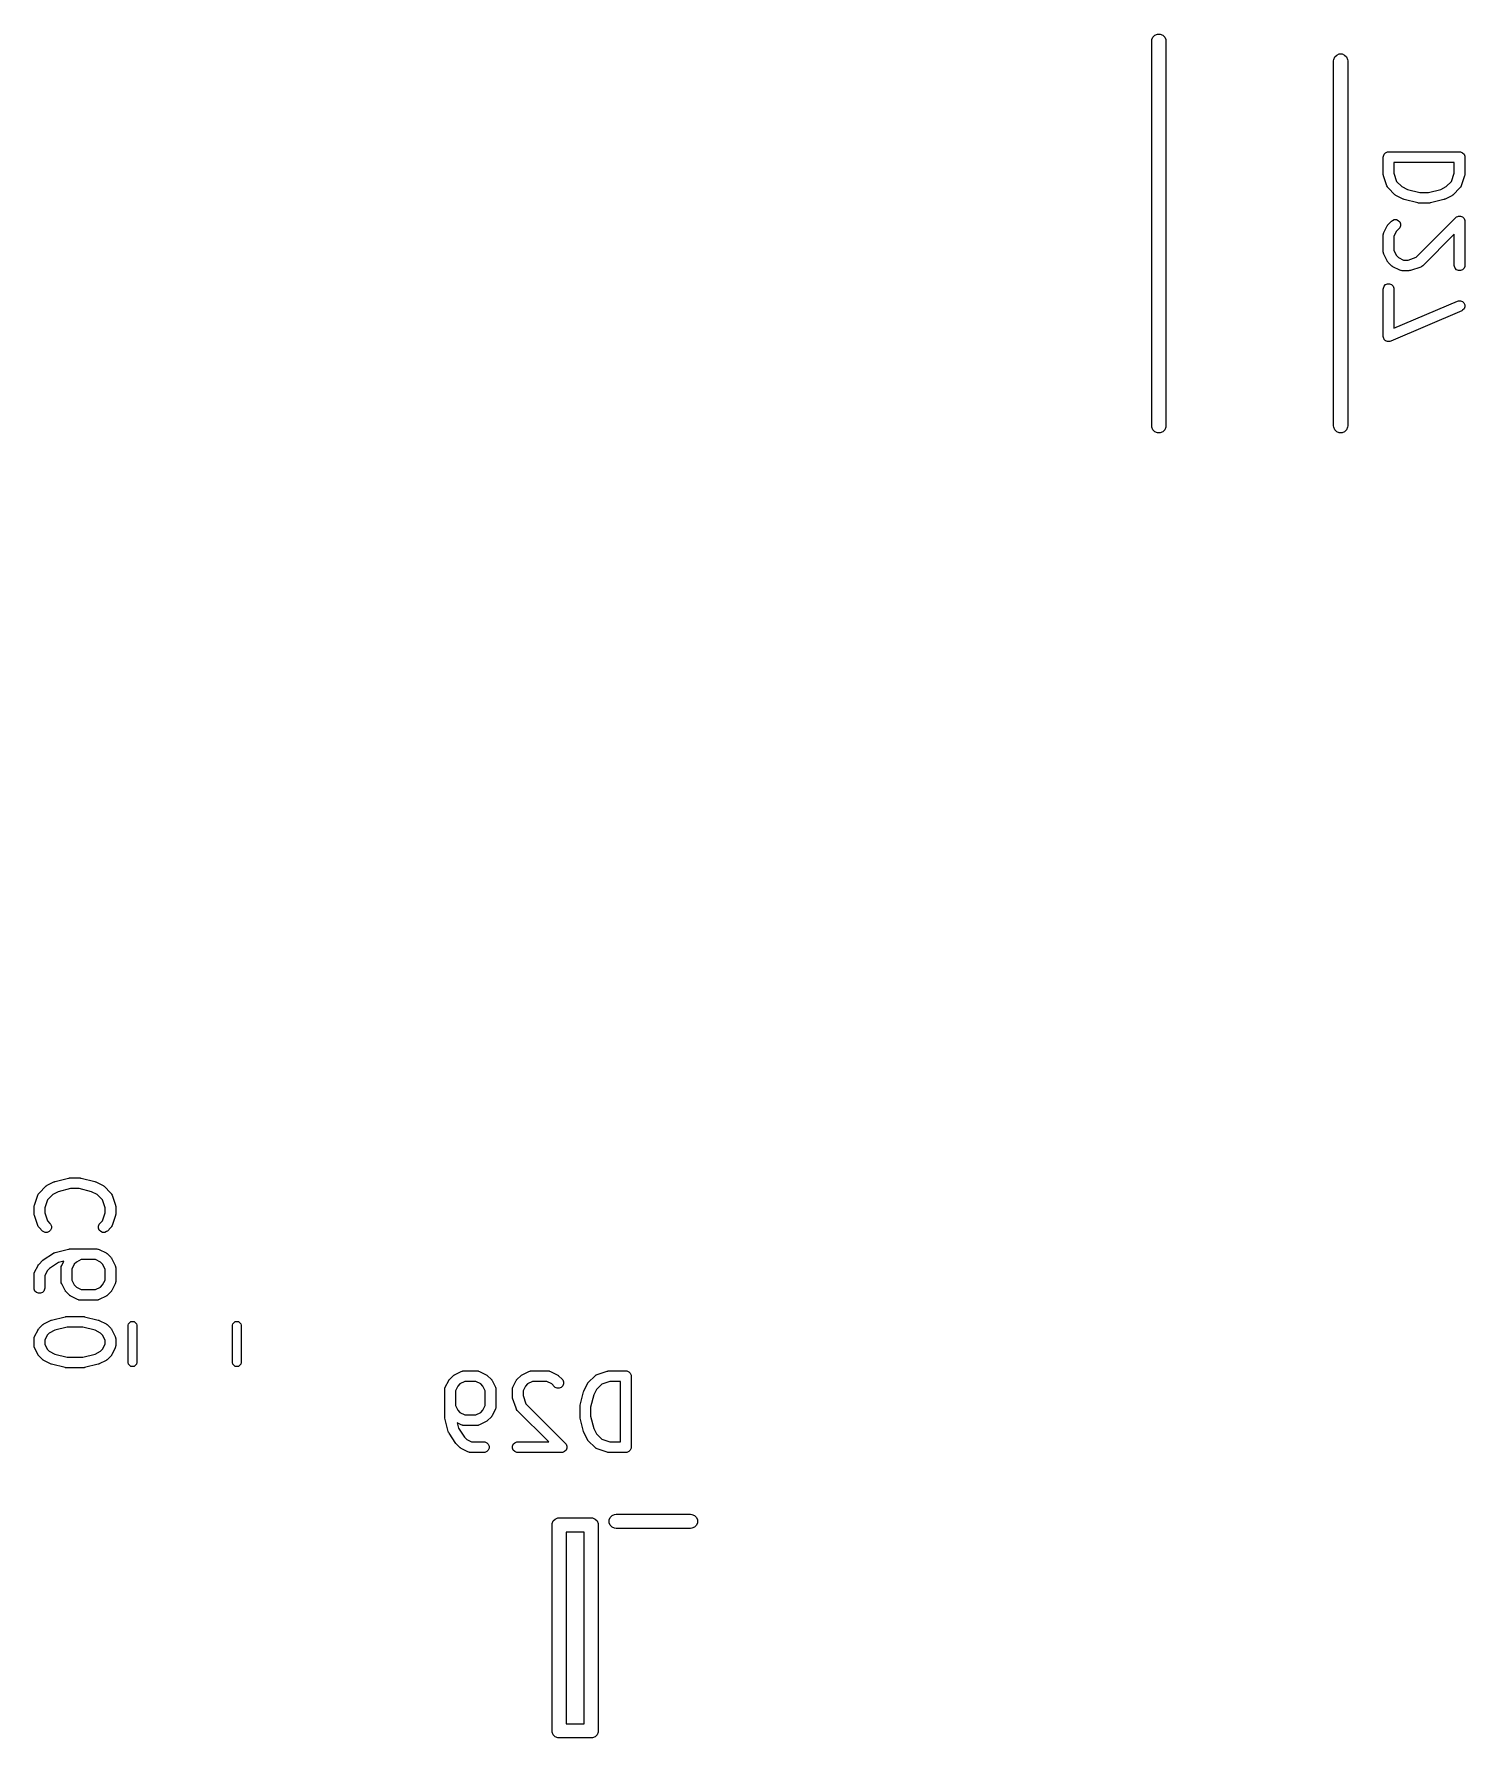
# Model space of a CAD drawing. Header units: inches. Extents: x 1.47 to 5.17, y -6.85 to -1.2.
# Drawn here: x 4.365 to 5.159, y -6.852 to -5.908 of the extents above; entities that cross this region are included whole.
import ezdxf

# ---------------------------------------------------------------- set-up
doc = ezdxf.new("R2010")
doc.units = ezdxf.units.IN
doc.header["$MEASUREMENT"] = 0
doc.layers.add('B.Silkscreen', color=31, linetype='CONTINUOUS', true_color=0xe8b2a7)

msp = doc.modelspace()

# ---------------------------------------------------------------- linework, layer by layer
at = {"layer": 'B.Silkscreen', "linetype": 'CONTINUOUS'}
for p, q in [((4.98504, -5.91142), (4.98511, -5.91065)), ((4.98504, -6.1248), (4.98504, -5.91142)), ((4.98511, -5.91065), (4.9857, -5.90923)), ((4.9857, -5.90923), (4.98679, -5.90814)), ((4.98679, -5.90814), (4.98821, -5.90756)), ((4.98821, -5.90756), (4.98974, -5.90756)), ((4.98974, -5.90756), (4.99116, -5.90814)), ((4.99116, -5.90814), (4.99225, -5.90923)), ((4.99225, -5.90923), (4.99284, -5.91065)), ((4.99284, -5.91065), (4.99291, -5.91142)), ((4.99291, -5.91142), (4.99291, -6.1248)), ((5.08583, -5.92244), (5.0859, -5.92167)), ((5.08583, -6.1248), (5.08583, -5.92244)), ((5.0859, -5.92167), (5.08649, -5.92025)), ((5.08649, -5.92025), (5.08758, -5.91917)), ((5.08758, -5.91917), (5.089, -5.91858)), ((5.089, -5.91858), (5.09053, -5.91858)), ((5.09053, -5.91858), (5.09195, -5.91917)), ((5.09195, -5.91917), (5.09304, -5.92025)), ((5.09304, -5.92025), (5.09363, -5.92167)), ((5.09363, -5.92167), (5.0937, -5.92244)), ((5.0937, -5.92244), (5.0937, -6.1248)), ((5.11338, -5.97582), (5.11344, -5.97524)), ((5.11338, -5.98519), (5.11338, -5.97582)), ((5.11344, -5.97524), (5.11388, -5.97418)), ((5.11388, -5.97418), (5.11469, -5.97336)), ((5.11469, -5.97336), (5.11576, -5.97292)), ((5.11576, -5.97292), (5.11633, -5.97286)), ((5.11633, -5.97286), (5.1557, -5.97286)), ((5.15275, -5.97877), (5.11928, -5.97877)), ((5.11928, -5.97877), (5.11928, -5.98471)), ((5.15275, -5.98471), (5.15275, -5.97877)), ((5.1557, -5.97286), (5.15628, -5.97292)), ((5.15628, -5.97292), (5.15734, -5.97336)), ((5.15734, -5.97336), (5.15816, -5.97418)), ((5.15816, -5.97418), (5.1586, -5.97524)), ((5.1586, -5.97524), (5.15865, -5.97582)), ((5.15865, -5.97582), (5.15865, -5.98519)), ((5.11341, -5.98548), (5.11338, -5.98519)), ((5.1134, -5.98556), (5.11341, -5.98548)), ((5.11343, -5.98566), (5.1134, -5.98556)), ((5.11344, -5.98577), (5.11343, -5.98566)), ((5.11347, -5.98584), (5.11344, -5.98577)), ((5.11353, -5.98612), (5.11347, -5.98584)), ((5.1154, -5.99175), (5.11353, -5.98612)), ((5.11928, -5.98471), (5.12079, -5.98922)), ((5.12079, -5.98922), (5.1237, -5.99214)), ((5.14833, -5.99214), (5.15125, -5.98922)), ((5.15125, -5.98922), (5.15275, -5.98471)), ((5.1585, -5.98612), (5.15663, -5.99175)), ((5.15857, -5.98584), (5.1585, -5.98612)), ((5.1586, -5.98577), (5.15857, -5.98584)), ((5.15861, -5.98566), (5.1586, -5.98577)), ((5.15863, -5.98556), (5.15861, -5.98566)), ((5.15865, -5.98519), (5.15863, -5.98548)), ((5.15863, -5.98548), (5.15863, -5.98556)), ((5.11564, -5.99228), (5.1154, -5.99175)), ((5.11571, -5.99236), (5.11564, -5.99228)), ((5.11575, -5.99245), (5.11571, -5.99236)), ((5.11612, -5.9929), (5.11575, -5.99245)), ((5.11987, -5.99665), (5.11612, -5.9929)), ((5.12009, -5.99684), (5.11987, -5.99665)), ((5.12015, -5.9969), (5.12009, -5.99684)), ((5.12023, -5.99695), (5.12015, -5.9969)), ((5.12032, -5.99702), (5.12023, -5.99695)), ((5.12039, -5.99705), (5.12032, -5.99702)), ((5.12064, -5.9972), (5.12039, -5.99705)), ((5.12438, -5.99908), (5.12064, -5.9972)), ((5.1237, -5.99214), (5.12674, -5.99365)), ((5.12443, -5.9991), (5.12438, -5.99908)), ((5.12444, -5.99911), (5.12443, -5.9991)), ((5.12469, -5.99919), (5.12444, -5.99911)), ((5.12493, -5.99929), (5.12469, -5.99919)), ((5.12495, -5.99929), (5.12493, -5.99929)), ((5.12499, -5.9993), (5.12495, -5.99929)), ((5.13249, -6.00118), (5.12499, -5.9993)), ((5.12674, -5.99365), (5.13357, -5.99536)), ((5.13357, -5.99536), (5.13847, -5.99536)), ((5.13847, -5.99536), (5.1453, -5.99365)), ((5.14704, -5.9993), (5.13954, -6.00118)), ((5.1453, -5.99365), (5.14833, -5.99214)), ((5.14709, -5.99929), (5.14704, -5.9993)), ((5.14711, -5.99929), (5.14709, -5.99929)), ((5.14735, -5.99919), (5.14711, -5.99929)), ((5.14759, -5.99911), (5.14735, -5.99919)), ((5.14761, -5.9991), (5.14759, -5.99911)), ((5.14765, -5.99908), (5.14761, -5.9991)), ((5.1514, -5.9972), (5.14765, -5.99908)), ((5.15165, -5.99705), (5.1514, -5.9972)), ((5.15172, -5.99702), (5.15165, -5.99705)), ((5.1518, -5.99695), (5.15172, -5.99702)), ((5.15189, -5.9969), (5.1518, -5.99695)), ((5.15194, -5.99684), (5.15189, -5.9969)), ((5.15217, -5.99665), (5.15194, -5.99684)), ((5.15591, -5.9929), (5.15217, -5.99665)), ((5.15628, -5.99245), (5.15591, -5.9929)), ((5.15632, -5.99236), (5.15628, -5.99245)), ((5.15639, -5.99228), (5.15632, -5.99236)), ((5.15663, -5.99175), (5.15639, -5.99228)), ((5.13259, -6.00119), (5.13249, -6.00118)), ((5.13263, -6.00121), (5.13259, -6.00119)), ((5.13285, -6.00123), (5.13263, -6.00121)), ((5.13306, -6.00126), (5.13285, -6.00123)), ((5.1331, -6.00126), (5.13306, -6.00126)), ((5.1332, -6.00127), (5.1331, -6.00126)), ((5.13883, -6.00127), (5.1332, -6.00127)), ((5.13893, -6.00126), (5.13883, -6.00127)), ((5.13897, -6.00126), (5.13893, -6.00126)), ((5.13919, -6.00123), (5.13897, -6.00126)), ((5.1394, -6.00121), (5.13919, -6.00123)), ((5.13944, -6.00119), (5.1394, -6.00121)), ((5.13954, -6.00118), (5.13944, -6.00119)), ((5.15406, -6.00898), (5.15481, -6.00867)), ((5.15481, -6.00867), (5.15513, -6.00854)), ((5.15513, -6.00854), (5.15628, -6.00854)), ((5.15628, -6.00854), (5.15734, -6.00898)), ((5.11338, -6.01894), (5.11344, -6.01836)), ((5.11344, -6.01836), (5.11348, -6.01826)), ((5.11348, -6.01816), (5.11369, -6.01761)), ((5.11348, -6.01826), (5.11348, -6.01816)), ((5.11369, -6.01761), (5.11557, -6.01387)), ((5.11557, -6.01387), (5.11572, -6.01362)), ((5.11572, -6.01362), (5.11575, -6.01355)), ((5.11575, -6.01355), (5.11582, -6.01346)), ((5.11582, -6.01346), (5.11587, -6.01338)), ((5.11587, -6.01338), (5.11593, -6.01332)), ((5.11593, -6.01332), (5.11612, -6.0131)), ((5.11612, -6.0131), (5.11799, -6.01122)), ((5.11799, -6.01122), (5.11844, -6.01086)), ((5.11844, -6.01086), (5.1195, -6.01041)), ((5.12063, -6.01693), (5.11928, -6.01963)), ((5.1195, -6.01041), (5.12066, -6.01041)), ((5.12217, -6.0154), (5.12063, -6.01693)), ((5.12066, -6.01041), (5.12172, -6.01086)), ((5.12172, -6.01086), (5.12254, -6.01167)), ((5.12254, -6.01495), (5.12217, -6.0154)), ((5.12254, -6.01167), (5.12298, -6.01273)), ((5.12298, -6.01389), (5.12254, -6.01495)), ((5.12298, -6.01273), (5.12298, -6.01389)), ((5.13161, -6.03135), (5.15361, -6.00935)), ((5.15361, -6.00935), (5.15406, -6.00898)), ((5.15734, -6.00898), (5.15816, -6.0098)), ((5.15816, -6.0098), (5.15841, -6.01041)), ((5.15841, -6.01041), (5.1586, -6.01086)), ((5.1586, -6.01086), (5.15865, -6.01144)), ((5.15865, -6.01144), (5.15865, -6.03581)), ((5.11338, -6.02831), (5.11338, -6.01894)), ((5.11928, -6.01963), (5.11928, -6.02761)), ((5.11928, -6.02761), (5.12063, -6.03031)), ((5.15275, -6.01856), (5.13529, -6.03602)), ((5.15275, -6.03581), (5.15275, -6.01856)), ((5.11344, -6.02888), (5.11338, -6.02831)), ((5.11348, -6.02898), (5.11344, -6.02888)), ((5.11348, -6.02909), (5.11348, -6.02898)), ((5.11369, -6.02963), (5.11348, -6.02909)), ((5.11557, -6.03338), (5.11369, -6.02963)), ((5.11572, -6.03363), (5.11557, -6.03338)), ((5.11575, -6.0337), (5.11572, -6.03363)), ((5.11582, -6.03378), (5.11575, -6.0337)), ((5.11587, -6.03387), (5.11582, -6.03378)), ((5.11593, -6.03392), (5.11587, -6.03387)), ((5.11612, -6.03415), (5.11593, -6.03392)), ((5.11799, -6.03602), (5.11612, -6.03415)), ((5.11822, -6.03621), (5.11799, -6.03602)), ((5.11827, -6.03627), (5.11822, -6.03621)), ((5.11836, -6.03632), (5.11827, -6.03627)), ((5.11844, -6.03639), (5.11836, -6.03632)), ((5.11851, -6.03642), (5.11844, -6.03639)), ((5.11876, -6.03657), (5.11851, -6.03642)), ((5.12251, -6.03845), (5.11876, -6.03657)), ((5.12063, -6.03031), (5.12183, -6.03151)), ((5.12183, -6.03151), (5.12453, -6.03286)), ((5.12453, -6.03286), (5.1271, -6.03286)), ((5.1271, -6.03286), (5.13161, -6.03135)), ((5.13414, -6.03673), (5.12851, -6.03861)), ((5.13467, -6.0365), (5.13414, -6.03673)), ((5.13475, -6.03643), (5.13467, -6.0365)), ((5.13484, -6.03639), (5.13475, -6.03643)), ((5.13529, -6.03602), (5.13484, -6.03639)), ((5.15281, -6.03638), (5.15275, -6.03581)), ((5.15325, -6.03745), (5.15281, -6.03638)), ((5.1586, -6.03638), (5.15816, -6.03745)), ((5.15865, -6.03581), (5.1586, -6.03638)), ((5.11388, -6.04729), (5.11469, -6.04648)), ((5.11469, -6.04648), (5.11576, -6.04604)), ((5.11576, -6.04604), (5.11691, -6.04604)), ((5.11691, -6.04604), (5.11797, -6.04648)), ((5.11797, -6.04648), (5.11879, -6.04729)), ((5.12305, -6.03866), (5.12251, -6.03845)), ((5.12316, -6.03866), (5.12305, -6.03866)), ((5.12325, -6.0387), (5.12316, -6.03866)), ((5.12383, -6.03876), (5.12325, -6.0387)), ((5.12758, -6.03876), (5.12383, -6.03876)), ((5.12787, -6.03873), (5.12758, -6.03876)), ((5.12795, -6.03874), (5.12787, -6.03873)), ((5.12805, -6.03871), (5.12795, -6.03874)), ((5.12816, -6.0387), (5.12805, -6.03871)), ((5.12823, -6.03867), (5.12816, -6.0387)), ((5.12851, -6.03861), (5.12823, -6.03867)), ((5.15406, -6.03826), (5.15325, -6.03745)), ((5.15513, -6.0387), (5.15406, -6.03826)), ((5.15628, -6.0387), (5.15513, -6.0387)), ((5.15734, -6.03826), (5.15628, -6.0387)), ((5.15816, -6.03745), (5.15734, -6.03826)), ((5.11338, -6.04893), (5.11344, -6.04836)), ((5.11338, -6.07518), (5.11338, -6.04893)), ((5.11344, -6.04836), (5.11388, -6.04729)), ((5.11879, -6.04729), (5.11923, -6.04836)), ((5.11923, -6.04836), (5.11928, -6.04893)), ((5.11928, -6.04893), (5.11928, -6.0707)), ((5.11928, -6.0707), (5.15454, -6.05559)), ((5.15454, -6.05559), (5.15509, -6.05542)), ((5.15509, -6.05542), (5.15624, -6.0554)), ((5.15624, -6.0554), (5.15731, -6.05583)), ((5.15731, -6.05583), (5.15814, -6.05663)), ((5.15686, -6.06102), (5.11749, -6.07789)), ((5.15737, -6.06074), (5.15686, -6.06102)), ((5.15818, -6.05992), (5.15737, -6.06074)), ((5.15814, -6.05663), (5.15859, -6.05769)), ((5.1586, -6.05885), (5.15818, -6.05992)), ((5.15859, -6.05769), (5.1586, -6.05885)), ((5.11344, -6.07575), (5.11338, -6.07518)), ((5.11344, -6.07577), (5.11344, -6.07575)), ((5.11344, -6.07579), (5.11344, -6.07577)), ((5.11366, -6.0763), (5.11344, -6.07579)), ((5.11388, -6.07682), (5.11366, -6.0763)), ((5.11389, -6.07683), (5.11388, -6.07682)), ((5.1139, -6.07685), (5.11389, -6.07683)), ((5.1143, -6.07724), (5.1139, -6.07685)), ((5.11469, -6.07763), (5.1143, -6.07724)), ((5.11471, -6.07764), (5.11469, -6.07763)), ((5.11472, -6.07765), (5.11471, -6.07764)), ((5.11524, -6.07786), (5.11472, -6.07765)), ((5.11576, -6.07807), (5.11524, -6.07786)), ((5.11577, -6.07807), (5.11576, -6.07807)), ((5.11579, -6.07808), (5.11577, -6.07807)), ((5.11635, -6.07807), (5.11579, -6.07808)), ((5.11691, -6.07807), (5.11635, -6.07807)), ((5.11692, -6.07807), (5.11691, -6.07807)), ((5.11694, -6.07807), (5.11692, -6.07807)), ((5.11749, -6.07789), (5.11694, -6.07807)), ((4.98511, -6.12557), (4.98504, -6.1248)), ((4.9857, -6.12699), (4.98511, -6.12557)), ((4.98679, -6.12808), (4.9857, -6.12699)), ((4.98821, -6.12866), (4.98679, -6.12808)), ((4.98974, -6.12866), (4.98821, -6.12866)), ((4.99116, -6.12808), (4.98974, -6.12866)), ((4.99225, -6.12699), (4.99116, -6.12808)), ((4.99284, -6.12557), (4.99225, -6.12699)), ((4.99291, -6.1248), (4.99284, -6.12557)), ((5.0859, -6.12557), (5.08583, -6.1248)), ((5.08649, -6.12699), (5.0859, -6.12557)), ((5.08758, -6.12808), (5.08649, -6.12699)), ((5.089, -6.12866), (5.08758, -6.12808)), ((5.09053, -6.12866), (5.089, -6.12866)), ((5.09195, -6.12808), (5.09053, -6.12866)), ((5.09304, -6.12699), (5.09195, -6.12808)), ((5.09363, -6.12557), (5.09304, -6.12699)), ((5.0937, -6.1248), (5.09363, -6.12557)), ((4.36809, -6.55022), (4.37184, -6.54647)), ((4.37184, -6.54647), (4.37206, -6.54628)), ((4.37206, -6.54628), (4.37211, -6.54622)), ((4.37211, -6.54622), (4.3722, -6.54617)), ((4.3722, -6.54617), (4.37228, -6.5461)), ((4.37228, -6.5461), (4.37236, -6.54607)), ((4.37236, -6.54607), (4.3726, -6.54592)), ((4.3726, -6.54592), (4.37635, -6.54404)), ((4.37635, -6.54404), (4.3764, -6.54402)), ((4.3764, -6.54402), (4.37641, -6.54401)), ((4.37641, -6.54401), (4.37665, -6.54393)), ((4.37665, -6.54393), (4.37689, -6.54383)), ((4.37689, -6.54383), (4.37692, -6.54383)), ((4.37692, -6.54383), (4.37696, -6.54382)), ((4.37696, -6.54382), (4.38446, -6.54194)), ((4.38446, -6.54194), (4.38456, -6.54193)), ((4.38456, -6.54193), (4.3846, -6.54191)), ((4.3846, -6.54191), (4.38481, -6.54189)), ((4.38481, -6.54189), (4.38503, -6.54186)), ((4.38503, -6.54186), (4.38507, -6.54186)), ((4.38507, -6.54186), (4.38517, -6.54185)), ((4.38517, -6.54185), (4.3908, -6.54185)), ((4.3908, -6.54185), (4.3909, -6.54186)), ((4.3909, -6.54186), (4.39094, -6.54186)), ((4.39094, -6.54186), (4.39116, -6.54189)), ((4.39116, -6.54189), (4.39137, -6.54191)), ((4.39137, -6.54191), (4.39141, -6.54193)), ((4.39141, -6.54193), (4.39151, -6.54194)), ((4.39151, -6.54194), (4.39901, -6.54382)), ((4.39901, -6.54382), (4.39905, -6.54383)), ((4.39905, -6.54383), (4.39908, -6.54383)), ((4.39908, -6.54383), (4.39932, -6.54393)), ((4.39932, -6.54393), (4.39956, -6.54401)), ((4.39956, -6.54401), (4.39957, -6.54402)), ((4.39957, -6.54402), (4.39962, -6.54404)), ((4.39962, -6.54404), (4.40337, -6.54592)), ((4.40337, -6.54592), (4.40361, -6.54607)), ((4.40361, -6.54607), (4.40369, -6.5461)), ((4.40369, -6.5461), (4.40377, -6.54617)), ((4.40377, -6.54617), (4.40386, -6.54622)), ((4.40386, -6.54622), (4.40391, -6.54628)), ((4.40391, -6.54628), (4.40413, -6.54647)), ((4.40413, -6.54647), (4.40788, -6.55022)), ((4.3655, -6.557), (4.36737, -6.55137)), ((4.36737, -6.55137), (4.36761, -6.55084)), ((4.36761, -6.55084), (4.36768, -6.55076)), ((4.36768, -6.55076), (4.36772, -6.55067)), ((4.36772, -6.55067), (4.36809, -6.55022)), ((4.37276, -6.5539), (4.37125, -6.55841)), ((4.37567, -6.55098), (4.37276, -6.5539)), ((4.3787, -6.54947), (4.37567, -6.55098)), ((4.38554, -6.54776), (4.3787, -6.54947)), ((4.39043, -6.54776), (4.38554, -6.54776)), ((4.39727, -6.54947), (4.39043, -6.54776)), ((4.4003, -6.55098), (4.39727, -6.54947)), ((4.40321, -6.5539), (4.4003, -6.55098)), ((4.40472, -6.55841), (4.40321, -6.5539)), ((4.40788, -6.55022), (4.40825, -6.55067)), ((4.40825, -6.55067), (4.40829, -6.55076)), ((4.40829, -6.55076), (4.40836, -6.55084)), ((4.40836, -6.55084), (4.4086, -6.55137)), ((4.4086, -6.55137), (4.41047, -6.557)), ((4.36535, -6.55793), (4.36538, -6.55764)), ((4.36535, -6.56168), (4.36535, -6.55793)), ((4.36538, -6.56197), (4.36535, -6.56168)), ((4.36537, -6.55756), (4.36539, -6.55746)), ((4.36538, -6.55764), (4.36537, -6.55756)), ((4.36537, -6.56205), (4.36538, -6.56197)), ((4.36539, -6.56215), (4.36537, -6.56205)), ((4.36539, -6.55746), (4.3654, -6.55735)), ((4.3654, -6.56226), (4.36539, -6.56215)), ((4.3654, -6.55735), (4.36543, -6.55728)), ((4.36543, -6.56233), (4.3654, -6.56226)), ((4.36543, -6.55728), (4.3655, -6.557)), ((4.3655, -6.56261), (4.36543, -6.56233)), ((4.36737, -6.56824), (4.3655, -6.56261)), ((4.37125, -6.55841), (4.37125, -6.5612)), ((4.37125, -6.5612), (4.37276, -6.56571)), ((4.37276, -6.56571), (4.37414, -6.56709)), ((4.40183, -6.56709), (4.40321, -6.56571)), ((4.40321, -6.56571), (4.40472, -6.5612)), ((4.40472, -6.5612), (4.40472, -6.55841)), ((4.41047, -6.56261), (4.4086, -6.56824)), ((4.41047, -6.557), (4.41054, -6.55728)), ((4.41054, -6.56233), (4.41047, -6.56261)), ((4.41054, -6.55728), (4.41057, -6.55735)), ((4.41057, -6.56226), (4.41054, -6.56233)), ((4.41057, -6.55735), (4.41058, -6.55746)), ((4.41058, -6.56215), (4.41057, -6.56226)), ((4.41058, -6.55746), (4.4106, -6.55756)), ((4.4106, -6.56205), (4.41058, -6.56215)), ((4.4106, -6.55756), (4.41059, -6.55764)), ((4.41059, -6.55764), (4.41062, -6.55793)), ((4.41062, -6.56168), (4.41059, -6.56197)), ((4.41059, -6.56197), (4.4106, -6.56205)), ((4.41062, -6.55793), (4.41062, -6.56168)), ((4.36761, -6.56877), (4.36737, -6.56824)), ((4.36768, -6.56885), (4.36761, -6.56877)), ((4.36772, -6.56894), (4.36768, -6.56885)), ((4.36809, -6.56939), (4.36772, -6.56894)), ((4.36996, -6.57127), (4.36809, -6.56939)), ((4.37041, -6.57163), (4.36996, -6.57127)), ((4.37147, -6.57207), (4.37041, -6.57163)), ((4.37263, -6.57207), (4.37147, -6.57207)), ((4.37369, -6.57163), (4.37263, -6.57207)), ((4.3745, -6.57082), (4.37369, -6.57163)), ((4.37414, -6.56709), (4.3745, -6.56754)), ((4.3745, -6.56754), (4.37495, -6.5686)), ((4.37495, -6.56975), (4.3745, -6.57082)), ((4.37495, -6.5686), (4.37495, -6.56975)), ((4.40102, -6.5686), (4.40147, -6.56754)), ((4.40102, -6.56975), (4.40102, -6.5686)), ((4.40147, -6.57082), (4.40102, -6.56975)), ((4.40147, -6.56754), (4.40183, -6.56709)), ((4.40228, -6.57163), (4.40147, -6.57082)), ((4.40334, -6.57207), (4.40228, -6.57163)), ((4.4045, -6.57207), (4.40334, -6.57207)), ((4.40556, -6.57163), (4.4045, -6.57207)), ((4.40601, -6.57127), (4.40556, -6.57163)), ((4.40788, -6.56939), (4.40601, -6.57127)), ((4.40825, -6.56894), (4.40788, -6.56939)), ((4.40829, -6.56885), (4.40825, -6.56894)), ((4.40836, -6.56877), (4.40829, -6.56885)), ((4.4086, -6.56824), (4.40836, -6.56877)), ((4.37041, -6.58734), (4.37604, -6.58359)), ((4.37604, -6.58359), (4.37635, -6.58343)), ((4.37635, -6.58343), (4.37641, -6.58338)), ((4.37641, -6.58338), (4.37648, -6.58336)), ((4.37648, -6.58336), (4.37655, -6.58332)), ((4.37655, -6.58332), (4.37662, -6.58331)), ((4.37662, -6.58331), (4.37696, -6.58319)), ((4.37696, -6.58319), (4.38446, -6.58131)), ((4.38446, -6.58131), (4.38456, -6.5813)), ((4.38456, -6.5813), (4.3846, -6.58128)), ((4.3846, -6.58128), (4.38481, -6.58126)), ((4.38481, -6.58126), (4.38503, -6.58123)), ((4.38503, -6.58123), (4.38507, -6.58123)), ((4.38507, -6.58123), (4.38517, -6.58122)), ((4.38517, -6.58122), (4.40017, -6.58122)), ((4.40017, -6.58122), (4.40075, -6.58128)), ((4.40075, -6.58128), (4.40085, -6.58132)), ((4.40085, -6.58132), (4.40095, -6.58133)), ((4.40095, -6.58133), (4.40149, -6.58154)), ((4.40149, -6.58154), (4.40524, -6.58341)), ((4.40524, -6.58341), (4.40549, -6.58357)), ((4.40549, -6.58357), (4.40556, -6.5836)), ((4.40556, -6.5836), (4.40564, -6.58366)), ((4.40564, -6.58366), (4.40573, -6.58372)), ((4.40573, -6.58372), (4.40578, -6.58378)), ((4.40578, -6.58378), (4.40601, -6.58396)), ((4.40601, -6.58396), (4.40788, -6.58584)), ((4.36544, -6.59475), (4.36545, -6.59465)), ((4.36545, -6.59465), (4.36566, -6.59411)), ((4.36566, -6.59411), (4.36753, -6.59036)), ((4.36753, -6.59036), (4.36769, -6.59011)), ((4.36769, -6.59011), (4.36772, -6.59004)), ((4.36772, -6.59004), (4.36779, -6.58995)), ((4.36779, -6.58995), (4.36784, -6.58987)), ((4.36784, -6.58987), (4.3679, -6.58981)), ((4.3679, -6.58981), (4.36809, -6.58959)), ((4.36809, -6.58959), (4.36996, -6.58771)), ((4.36996, -6.58771), (4.37019, -6.58752)), ((4.36996, -6.58771), (4.36996, -6.58771)), ((4.36996, -6.58771), (4.36996, -6.58771)), ((4.37019, -6.58752), (4.37041, -6.58735)), ((4.37041, -6.58735), (4.37041, -6.58734)), ((4.37041, -6.58735), (4.37041, -6.58735)), ((4.3726, -6.59343), (4.37125, -6.59612)), ((4.37393, -6.5921), (4.3726, -6.59343)), ((4.37889, -6.58879), (4.37393, -6.5921)), ((4.3818, -6.58806), (4.37889, -6.58879)), ((4.38035, -6.59168), (4.3804, -6.5911)), ((4.38035, -6.59918), (4.38035, -6.59168)), ((4.3804, -6.5911), (4.38044, -6.591)), ((4.38044, -6.591), (4.38045, -6.5909)), ((4.38045, -6.5909), (4.38066, -6.59036)), ((4.38066, -6.59036), (4.3818, -6.58806)), ((4.3876, -6.58968), (4.38625, -6.59237)), ((4.38625, -6.59237), (4.38625, -6.59848)), ((4.3888, -6.58848), (4.3876, -6.58968)), ((4.39149, -6.58713), (4.3888, -6.58848)), ((4.39947, -6.58713), (4.39149, -6.58713)), ((4.40217, -6.58848), (4.39947, -6.58713)), ((4.40337, -6.58968), (4.40217, -6.58848)), ((4.40472, -6.59237), (4.40337, -6.58968)), ((4.40472, -6.59848), (4.40472, -6.59237)), ((4.40788, -6.58584), (4.40807, -6.58606)), ((4.40807, -6.58606), (4.40813, -6.58612)), ((4.40813, -6.58612), (4.40818, -6.58621)), ((4.40818, -6.58621), (4.40825, -6.58629)), ((4.40825, -6.58629), (4.40828, -6.58636)), ((4.40828, -6.58636), (4.40844, -6.58661)), ((4.40844, -6.58661), (4.41031, -6.59036)), ((4.41031, -6.59036), (4.41052, -6.5909)), ((4.41052, -6.5909), (4.41053, -6.591)), ((4.41053, -6.591), (4.41057, -6.5911)), ((4.41057, -6.5911), (4.41062, -6.59168)), ((4.41062, -6.59168), (4.41062, -6.59918)), ((4.36535, -6.59543), (4.3654, -6.59485)), ((4.36535, -6.60292), (4.36535, -6.59543)), ((4.3654, -6.6035), (4.36535, -6.60292)), ((4.3654, -6.59485), (4.36544, -6.59475)), ((4.36584, -6.60457), (4.3654, -6.6035)), ((4.3712, -6.6035), (4.37076, -6.60457)), ((4.37125, -6.60292), (4.3712, -6.6035)), ((4.37125, -6.59612), (4.37125, -6.60292)), ((4.3804, -6.59975), (4.38035, -6.59918)), ((4.38044, -6.59985), (4.3804, -6.59975)), ((4.38045, -6.59995), (4.38044, -6.59985)), ((4.38066, -6.6005), (4.38045, -6.59995)), ((4.38253, -6.60425), (4.38066, -6.6005)), ((4.38625, -6.59848), (4.3876, -6.60118)), ((4.3876, -6.60118), (4.3888, -6.60237)), ((4.3888, -6.60237), (4.39149, -6.60372)), ((4.39149, -6.60372), (4.39947, -6.60372)), ((4.39947, -6.60372), (4.40217, -6.60237)), ((4.40217, -6.60237), (4.40337, -6.60118)), ((4.40337, -6.60118), (4.40472, -6.59848)), ((4.41031, -6.6005), (4.40844, -6.60425)), ((4.41052, -6.59995), (4.41031, -6.6005)), ((4.41053, -6.59985), (4.41052, -6.59995)), ((4.41057, -6.59975), (4.41053, -6.59985)), ((4.41062, -6.59918), (4.41057, -6.59975)), ((4.36666, -6.60538), (4.36584, -6.60457)), ((4.36772, -6.60582), (4.36666, -6.60538)), ((4.36888, -6.60582), (4.36772, -6.60582)), ((4.36994, -6.60538), (4.36888, -6.60582)), ((4.37076, -6.60457), (4.36994, -6.60538)), ((4.38269, -6.60449), (4.38253, -6.60425)), ((4.38272, -6.60457), (4.38269, -6.60449)), ((4.38278, -6.60465), (4.38272, -6.60457)), ((4.38284, -6.60473), (4.38278, -6.60465)), ((4.3829, -6.60479), (4.38284, -6.60473)), ((4.38308, -6.60501), (4.3829, -6.60479)), ((4.38496, -6.60689), (4.38308, -6.60501)), ((4.38519, -6.60707), (4.38496, -6.60689)), ((4.38524, -6.60713), (4.38519, -6.60707)), ((4.38533, -6.60719), (4.38524, -6.60713)), ((4.38541, -6.60725), (4.38533, -6.60719)), ((4.38548, -6.60728), (4.38541, -6.60725)), ((4.38573, -6.60744), (4.38548, -6.60728)), ((4.38948, -6.60932), (4.38573, -6.60744)), ((4.39002, -6.60952), (4.38948, -6.60932)), ((4.39012, -6.60953), (4.39002, -6.60952)), ((4.39022, -6.60957), (4.39012, -6.60953)), ((4.3908, -6.60963), (4.39022, -6.60957)), ((4.40017, -6.60963), (4.3908, -6.60963)), ((4.40075, -6.60957), (4.40017, -6.60963)), ((4.40085, -6.60953), (4.40075, -6.60957)), ((4.40095, -6.60952), (4.40085, -6.60953)), ((4.40149, -6.60932), (4.40095, -6.60952)), ((4.40524, -6.60744), (4.40149, -6.60932)), ((4.40549, -6.60728), (4.40524, -6.60744)), ((4.40556, -6.60725), (4.40549, -6.60728)), ((4.40564, -6.60719), (4.40556, -6.60725)), ((4.40573, -6.60713), (4.40564, -6.60719)), ((4.40578, -6.60707), (4.40573, -6.60713)), ((4.40601, -6.60689), (4.40578, -6.60707)), ((4.40788, -6.60501), (4.40601, -6.60689)), ((4.40807, -6.60479), (4.40788, -6.60501)), ((4.40813, -6.60473), (4.40807, -6.60479)), ((4.40818, -6.60465), (4.40813, -6.60473)), ((4.40825, -6.60457), (4.40818, -6.60465)), ((4.40828, -6.60449), (4.40825, -6.60457)), ((4.40844, -6.60425), (4.40828, -6.60449)), ((4.37019, -6.62315), (4.37024, -6.62309)), ((4.37024, -6.62309), (4.37033, -6.62303)), ((4.37033, -6.62303), (4.37041, -6.62297)), ((4.37041, -6.62297), (4.37048, -6.62294)), ((4.37048, -6.62294), (4.37073, -6.62278)), ((4.37073, -6.62278), (4.37448, -6.62091)), ((4.37448, -6.62091), (4.37452, -6.62089)), ((4.37452, -6.62089), (4.37454, -6.62088)), ((4.37454, -6.62088), (4.37478, -6.62079)), ((4.37478, -6.62079), (4.37502, -6.6207)), ((4.37502, -6.6207), (4.37504, -6.6207)), ((4.37504, -6.6207), (4.37508, -6.62068)), ((4.37508, -6.62068), (4.38258, -6.61881)), ((4.38258, -6.61881), (4.38268, -6.61879)), ((4.38268, -6.61879), (4.38272, -6.61878)), ((4.38272, -6.61878), (4.38294, -6.61875)), ((4.38294, -6.61875), (4.38315, -6.61872)), ((4.38315, -6.61872), (4.3832, -6.61873)), ((4.3832, -6.61873), (4.3833, -6.61872)), ((4.3833, -6.61872), (4.39267, -6.61872)), ((4.39267, -6.61872), (4.39277, -6.61873)), ((4.39277, -6.61873), (4.39282, -6.61872)), ((4.39282, -6.61872), (4.39303, -6.61875)), ((4.39303, -6.61875), (4.39325, -6.61878)), ((4.39325, -6.61878), (4.39329, -6.61879)), ((4.39329, -6.61879), (4.39339, -6.61881)), ((4.39339, -6.61881), (4.40089, -6.62068)), ((4.40089, -6.62068), (4.40093, -6.6207)), ((4.40093, -6.6207), (4.40095, -6.6207)), ((4.40095, -6.6207), (4.40119, -6.62079)), ((4.40119, -6.62079), (4.40143, -6.62088)), ((4.40143, -6.62088), (4.40145, -6.62089)), ((4.40145, -6.62089), (4.40149, -6.62091)), ((4.40149, -6.62091), (4.40524, -6.62278)), ((4.40524, -6.62278), (4.40549, -6.62294)), ((4.40549, -6.62294), (4.40556, -6.62297)), ((4.40556, -6.62297), (4.40564, -6.62303)), ((4.40564, -6.62303), (4.40573, -6.62309)), ((4.40573, -6.62309), (4.40578, -6.62315)), ((4.41752, -6.62357), (4.4177, -6.62267)), ((4.4177, -6.62267), (4.41898, -6.62139)), ((4.41898, -6.62139), (4.42079, -6.62139)), ((4.42079, -6.62139), (4.42206, -6.62267)), ((4.42206, -6.62267), (4.42224, -6.62357)), ((4.47539, -6.62357), (4.47557, -6.62267)), ((4.47557, -6.62267), (4.47685, -6.62139)), ((4.47685, -6.62139), (4.47866, -6.62139)), ((4.47866, -6.62139), (4.47994, -6.62267)), ((4.47994, -6.62267), (4.48012, -6.62357)), ((4.36535, -6.63105), (4.3654, -6.63047)), ((4.36535, -6.6348), (4.36535, -6.63105)), ((4.3654, -6.63047), (4.36544, -6.63037)), ((4.36544, -6.63037), (4.36545, -6.63027)), ((4.36545, -6.63027), (4.36566, -6.62973)), ((4.36566, -6.62973), (4.36753, -6.62598)), ((4.36753, -6.62598), (4.36769, -6.62573)), ((4.36769, -6.62573), (4.36772, -6.62566)), ((4.36772, -6.62566), (4.36779, -6.62558)), ((4.36779, -6.62558), (4.36784, -6.62549)), ((4.36784, -6.62549), (4.3679, -6.62543)), ((4.3679, -6.62543), (4.36809, -6.62521)), ((4.36809, -6.62521), (4.36996, -6.62333)), ((4.36996, -6.62333), (4.37019, -6.62315)), ((4.3726, -6.62905), (4.37125, -6.63174)), ((4.37125, -6.63174), (4.37125, -6.6341)), ((4.3738, -6.62785), (4.3726, -6.62905)), ((4.37683, -6.62633), (4.3738, -6.62785)), ((4.38366, -6.62463), (4.37683, -6.62633)), ((4.39231, -6.62463), (4.38366, -6.62463)), ((4.39914, -6.62633), (4.39231, -6.62463)), ((4.40217, -6.62785), (4.39914, -6.62633)), ((4.40337, -6.62905), (4.40217, -6.62785)), ((4.40472, -6.63174), (4.40337, -6.62905)), ((4.40472, -6.6341), (4.40472, -6.63174)), ((4.40578, -6.62315), (4.40601, -6.62333)), ((4.40601, -6.62333), (4.40788, -6.62521)), ((4.40788, -6.62521), (4.40807, -6.62543)), ((4.40807, -6.62543), (4.40813, -6.62549)), ((4.40813, -6.62549), (4.40818, -6.62558)), ((4.40818, -6.62558), (4.40825, -6.62566)), ((4.40825, -6.62566), (4.40828, -6.62573)), ((4.40828, -6.62573), (4.40844, -6.62598)), ((4.40844, -6.62598), (4.41031, -6.62973)), ((4.41031, -6.62973), (4.41052, -6.63027)), ((4.41052, -6.63027), (4.41053, -6.63037)), ((4.41053, -6.63037), (4.41057, -6.63047)), ((4.41057, -6.63047), (4.41062, -6.63105)), ((4.41062, -6.63105), (4.41062, -6.6348)), ((4.41752, -6.64414), (4.41752, -6.62357)), ((4.42224, -6.62357), (4.42224, -6.64414)), ((4.47539, -6.64414), (4.47539, -6.62357)), ((4.48012, -6.62357), (4.48012, -6.64414)), ((4.3654, -6.63537), (4.36535, -6.6348)), ((4.36544, -6.63547), (4.3654, -6.63537)), ((4.36545, -6.63558), (4.36544, -6.63547)), ((4.36566, -6.63612), (4.36545, -6.63558)), ((4.36753, -6.63987), (4.36566, -6.63612)), ((4.36769, -6.64011), (4.36753, -6.63987)), ((4.36772, -6.64019), (4.36769, -6.64011)), ((4.36779, -6.64027), (4.36772, -6.64019)), ((4.36784, -6.64036), (4.36779, -6.64027)), ((4.3679, -6.64041), (4.36784, -6.64036)), ((4.36809, -6.64063), (4.3679, -6.64041)), ((4.36996, -6.64251), (4.36809, -6.64063)), ((4.37125, -6.6341), (4.3726, -6.6368)), ((4.3726, -6.6368), (4.3738, -6.63799)), ((4.3738, -6.63799), (4.37683, -6.63951)), ((4.37683, -6.63951), (4.38366, -6.64122)), ((4.38366, -6.64122), (4.39231, -6.64122)), ((4.39231, -6.64122), (4.39914, -6.63951)), ((4.39914, -6.63951), (4.40217, -6.63799)), ((4.40217, -6.63799), (4.40337, -6.6368)), ((4.40337, -6.6368), (4.40472, -6.6341)), ((4.40788, -6.64063), (4.40601, -6.64251)), ((4.40807, -6.64041), (4.40788, -6.64063)), ((4.40813, -6.64036), (4.40807, -6.64041)), ((4.40818, -6.64027), (4.40813, -6.64036)), ((4.40825, -6.64019), (4.40818, -6.64027)), ((4.40828, -6.64011), (4.40825, -6.64019)), ((4.40844, -6.63987), (4.40828, -6.64011)), ((4.41031, -6.63612), (4.40844, -6.63987)), ((4.41052, -6.63558), (4.41031, -6.63612)), ((4.41053, -6.63547), (4.41052, -6.63558)), ((4.41057, -6.63537), (4.41053, -6.63547)), ((4.41062, -6.6348), (4.41057, -6.63537)), ((4.37019, -6.64269), (4.36996, -6.64251)), ((4.37024, -6.64275), (4.37019, -6.64269)), ((4.37033, -6.64281), (4.37024, -6.64275)), ((4.37041, -6.64288), (4.37033, -6.64281)), ((4.37048, -6.6429), (4.37041, -6.64288)), ((4.37073, -6.64306), (4.37048, -6.6429)), ((4.37448, -6.64494), (4.37073, -6.64306)), ((4.37452, -6.64495), (4.37448, -6.64494)), ((4.37454, -6.64496), (4.37452, -6.64495)), ((4.37478, -6.64505), (4.37454, -6.64496)), ((4.37502, -6.64514), (4.37478, -6.64505)), ((4.37504, -6.64514), (4.37502, -6.64514)), ((4.37508, -6.64516), (4.37504, -6.64514)), ((4.38258, -6.64703), (4.37508, -6.64516)), ((4.38268, -6.64705), (4.38258, -6.64703)), ((4.38272, -6.64707), (4.38268, -6.64705)), ((4.38294, -6.64709), (4.38272, -6.64707)), ((4.38315, -6.64712), (4.38294, -6.64709)), ((4.3832, -6.64711), (4.38315, -6.64712)), ((4.3833, -6.64712), (4.3832, -6.64711)), ((4.39267, -6.64712), (4.3833, -6.64712)), ((4.39277, -6.64711), (4.39267, -6.64712)), ((4.39282, -6.64712), (4.39277, -6.64711)), ((4.39303, -6.64709), (4.39282, -6.64712)), ((4.39325, -6.64707), (4.39303, -6.64709)), ((4.39329, -6.64705), (4.39325, -6.64707)), ((4.39339, -6.64703), (4.39329, -6.64705)), ((4.40089, -6.64516), (4.39339, -6.64703)), ((4.40093, -6.64514), (4.40089, -6.64516)), ((4.40095, -6.64514), (4.40093, -6.64514)), ((4.40119, -6.64505), (4.40095, -6.64514)), ((4.40143, -6.64496), (4.40119, -6.64505)), ((4.40145, -6.64495), (4.40143, -6.64496)), ((4.40149, -6.64494), (4.40145, -6.64495)), ((4.40524, -6.64306), (4.40149, -6.64494)), ((4.40549, -6.6429), (4.40524, -6.64306)), ((4.40556, -6.64288), (4.40549, -6.6429)), ((4.40564, -6.64281), (4.40556, -6.64288)), ((4.40573, -6.64275), (4.40564, -6.64281)), ((4.40578, -6.64269), (4.40573, -6.64275)), ((4.40601, -6.64251), (4.40578, -6.64269)), ((4.4177, -6.64505), (4.41752, -6.64414)), ((4.41898, -6.64633), (4.4177, -6.64505)), ((4.42079, -6.64633), (4.41898, -6.64633)), ((4.42206, -6.64505), (4.42079, -6.64633)), ((4.42224, -6.64414), (4.42206, -6.64505)), ((4.47557, -6.64505), (4.47539, -6.64414)), ((4.47685, -6.64633), (4.47557, -6.64505)), ((4.47866, -6.64633), (4.47685, -6.64633)), ((4.47994, -6.64505), (4.47866, -6.64633)), ((4.48012, -6.64414), (4.47994, -6.64505)), ((4.59765, -6.65155), (4.59788, -6.65137)), ((4.59788, -6.65137), (4.59793, -6.65131)), ((4.59793, -6.65131), (4.59802, -6.65125)), ((4.59802, -6.65125), (4.5981, -6.65118)), ((4.5981, -6.65118), (4.59817, -6.65115)), ((4.59817, -6.65115), (4.59842, -6.651)), ((4.59842, -6.651), (4.60217, -6.64912)), ((4.60217, -6.64912), (4.60271, -6.64892)), ((4.60271, -6.64892), (4.60281, -6.64891)), ((4.60281, -6.64891), (4.60291, -6.64887)), ((4.60291, -6.64887), (4.60349, -6.64881)), ((4.60349, -6.64881), (4.61099, -6.64881)), ((4.61099, -6.64881), (4.61156, -6.64887)), ((4.61156, -6.64887), (4.61166, -6.64891)), ((4.61166, -6.64891), (4.61177, -6.64892)), ((4.61177, -6.64892), (4.61231, -6.64912)), ((4.61231, -6.64912), (4.61606, -6.651)), ((4.61606, -6.651), (4.6163, -6.65115)), ((4.6163, -6.65115), (4.61638, -6.65118)), ((4.61638, -6.65118), (4.61646, -6.65125)), ((4.61646, -6.65125), (4.61655, -6.65131)), ((4.61655, -6.65131), (4.6166, -6.65137)), ((4.6166, -6.65137), (4.61682, -6.65155)), ((4.63514, -6.65155), (4.63537, -6.65137)), ((4.63537, -6.65137), (4.63542, -6.65131)), ((4.63542, -6.65131), (4.63551, -6.65125)), ((4.63551, -6.65125), (4.63559, -6.65118)), ((4.63559, -6.65118), (4.63566, -6.65115)), ((4.63566, -6.65115), (4.63591, -6.651)), ((4.63591, -6.651), (4.63966, -6.64912)), ((4.63966, -6.64912), (4.6402, -6.64892)), ((4.6402, -6.64892), (4.64031, -6.64891)), ((4.64031, -6.64891), (4.64041, -6.64887)), ((4.64041, -6.64887), (4.64098, -6.64881)), ((4.64098, -6.64881), (4.65036, -6.64881)), ((4.65036, -6.64881), (4.65093, -6.64887)), ((4.65093, -6.64887), (4.65103, -6.64891)), ((4.65103, -6.64891), (4.65114, -6.64892)), ((4.65114, -6.64892), (4.65168, -6.64912)), ((4.65168, -6.64912), (4.65543, -6.651)), ((4.65543, -6.651), (4.65567, -6.65115)), ((4.65567, -6.65115), (4.65575, -6.65118)), ((4.65575, -6.65118), (4.65583, -6.65125)), ((4.65583, -6.65125), (4.65592, -6.65131)), ((4.65592, -6.65131), (4.65597, -6.65137)), ((4.65597, -6.65137), (4.65619, -6.65155)), ((4.67639, -6.65155), (4.67684, -6.65118)), ((4.67684, -6.65118), (4.67694, -6.65114)), ((4.67694, -6.65114), (4.67702, -6.65107)), ((4.67702, -6.65107), (4.67754, -6.65084)), ((4.67754, -6.65084), (4.68317, -6.64896)), ((4.68317, -6.64896), (4.68345, -6.6489)), ((4.68345, -6.6489), (4.68353, -6.64887)), ((4.68353, -6.64887), (4.68363, -6.64886)), ((4.68363, -6.64886), (4.68373, -6.64883)), ((4.68373, -6.64883), (4.68381, -6.64884)), ((4.68381, -6.64884), (4.6841, -6.64881)), ((4.6841, -6.64881), (4.69348, -6.64881)), ((4.69348, -6.64881), (4.69405, -6.64887)), ((4.69405, -6.64887), (4.69512, -6.64931)), ((4.69512, -6.64931), (4.69593, -6.65012)), ((4.69593, -6.65012), (4.69637, -6.65119)), ((4.69637, -6.65119), (4.69643, -6.65176)), ((4.59304, -6.65926), (4.59309, -6.65869)), ((4.59304, -6.67426), (4.59304, -6.65926)), ((4.59309, -6.65869), (4.59313, -6.65859)), ((4.59313, -6.65859), (4.59314, -6.65848)), ((4.59314, -6.65848), (4.59335, -6.65794)), ((4.59335, -6.65794), (4.59522, -6.65419)), ((4.59522, -6.65419), (4.59538, -6.65395)), ((4.59538, -6.65395), (4.59541, -6.65387)), ((4.59541, -6.65387), (4.59547, -6.65379)), ((4.59547, -6.65379), (4.59553, -6.6537)), ((4.59553, -6.6537), (4.59559, -6.65365)), ((4.59559, -6.65365), (4.59577, -6.65343)), ((4.59577, -6.65343), (4.59765, -6.65155)), ((4.60029, -6.65726), (4.59894, -6.65996)), ((4.59894, -6.65996), (4.59894, -6.66794)), ((4.60149, -6.65607), (4.60029, -6.65726)), ((4.60418, -6.65472), (4.60149, -6.65607)), ((4.61029, -6.65472), (4.60418, -6.65472)), ((4.61299, -6.65607), (4.61029, -6.65472)), ((4.61418, -6.65726), (4.61299, -6.65607)), ((4.61553, -6.65996), (4.61418, -6.65726)), ((4.61553, -6.66794), (4.61553, -6.65996)), ((4.61682, -6.65155), (4.6187, -6.65343)), ((4.6187, -6.65343), (4.61888, -6.65365)), ((4.61888, -6.65365), (4.61894, -6.6537)), ((4.61894, -6.6537), (4.619, -6.65379)), ((4.619, -6.65379), (4.61907, -6.65387)), ((4.61907, -6.65387), (4.6191, -6.65395)), ((4.6191, -6.65395), (4.61925, -6.65419)), ((4.61925, -6.65419), (4.62113, -6.65794)), ((4.62113, -6.65794), (4.62133, -6.65848)), ((4.62133, -6.65848), (4.62134, -6.65859)), ((4.62134, -6.65859), (4.62138, -6.65869)), ((4.62138, -6.65869), (4.62144, -6.65926)), ((4.62144, -6.65926), (4.62144, -6.66864)), ((4.63053, -6.65926), (4.63059, -6.65869)), ((4.63053, -6.66301), (4.63053, -6.65926)), ((4.63059, -6.65869), (4.63063, -6.65859)), ((4.63063, -6.65859), (4.63064, -6.65848)), ((4.63064, -6.65848), (4.63084, -6.65794)), ((4.63084, -6.65794), (4.63272, -6.65419)), ((4.63272, -6.65419), (4.63287, -6.65395)), ((4.63287, -6.65395), (4.6329, -6.65387)), ((4.6329, -6.65387), (4.63297, -6.65379)), ((4.63297, -6.65379), (4.63303, -6.6537)), ((4.63303, -6.6537), (4.63308, -6.65365)), ((4.63308, -6.65365), (4.63327, -6.65343)), ((4.63327, -6.65343), (4.63514, -6.65155)), ((4.63778, -6.65726), (4.63644, -6.65996)), ((4.63644, -6.65996), (4.63644, -6.66253)), ((4.63898, -6.65607), (4.63778, -6.65726)), ((4.64168, -6.65472), (4.63898, -6.65607)), ((4.64966, -6.65472), (4.64168, -6.65472)), ((4.65236, -6.65607), (4.64966, -6.65472)), ((4.65389, -6.6576), (4.65236, -6.65607)), ((4.65434, -6.65797), (4.65389, -6.6576)), ((4.6554, -6.65841), (4.65434, -6.65797)), ((4.65656, -6.65841), (4.6554, -6.65841)), ((4.65619, -6.65155), (4.65807, -6.65343)), ((4.65762, -6.65797), (4.65656, -6.65841)), ((4.65844, -6.65715), (4.65762, -6.65797)), ((4.65807, -6.65343), (4.65844, -6.65387)), ((4.65844, -6.65387), (4.65888, -6.65494)), ((4.65888, -6.65609), (4.65844, -6.65715)), ((4.65888, -6.65494), (4.65888, -6.65609)), ((4.66811, -6.66792), (4.66999, -6.66042)), ((4.66999, -6.66042), (4.67, -6.66038)), ((4.67, -6.66038), (4.67001, -6.66036)), ((4.67001, -6.66036), (4.6701, -6.66012)), ((4.6701, -6.66012), (4.67018, -6.65988)), ((4.67018, -6.65988), (4.6702, -6.65986)), ((4.6702, -6.65986), (4.67021, -6.65982)), ((4.67021, -6.65982), (4.67209, -6.65607)), ((4.67209, -6.65607), (4.67224, -6.65582)), ((4.67224, -6.65582), (4.67227, -6.65575)), ((4.67227, -6.65575), (4.67234, -6.65567)), ((4.67234, -6.65567), (4.6724, -6.65558)), ((4.6724, -6.65558), (4.67245, -6.65553)), ((4.67245, -6.65553), (4.67264, -6.6553)), ((4.67264, -6.6553), (4.67639, -6.65155)), ((4.67715, -6.65914), (4.67564, -6.66217)), ((4.68007, -6.65622), (4.67715, -6.65914)), ((4.68458, -6.65472), (4.68007, -6.65622)), ((4.69052, -6.65472), (4.68458, -6.65472)), ((4.69052, -6.68818), (4.69052, -6.65472)), ((4.69643, -6.65176), (4.69643, -6.69113)), ((4.59894, -6.66794), (4.60029, -6.67064)), ((4.61418, -6.67064), (4.61553, -6.66794)), ((4.62113, -6.66996), (4.61925, -6.67371)), ((4.62133, -6.66942), (4.62113, -6.66996)), ((4.62134, -6.66931), (4.62133, -6.66942)), ((4.62138, -6.66921), (4.62134, -6.66931)), ((4.62144, -6.66864), (4.62138, -6.66921)), ((4.63056, -6.6633), (4.63053, -6.66301)), ((4.63055, -6.66338), (4.63056, -6.6633)), ((4.63058, -6.66348), (4.63055, -6.66338)), ((4.63059, -6.66359), (4.63058, -6.66348)), ((4.63062, -6.66366), (4.63059, -6.66359)), ((4.63068, -6.66395), (4.63062, -6.66366)), ((4.63256, -6.66957), (4.63068, -6.66395)), ((4.63279, -6.6701), (4.63256, -6.66957)), ((4.63286, -6.67018), (4.63279, -6.6701)), ((4.6329, -6.67028), (4.63286, -6.67018)), ((4.63327, -6.67073), (4.6329, -6.67028)), ((4.63644, -6.66253), (4.63794, -6.66704)), ((4.63794, -6.66704), (4.65994, -6.68905)), ((4.66803, -6.66849), (4.66806, -6.66828)), ((4.66804, -6.66854), (4.66803, -6.66849)), ((4.66803, -6.66864), (4.66804, -6.66854)), ((4.66803, -6.67426), (4.66803, -6.66864)), ((4.66806, -6.66828), (4.66808, -6.66806)), ((4.66808, -6.66806), (4.6681, -6.66802)), ((4.6681, -6.66802), (4.66811, -6.66792)), ((4.67564, -6.66217), (4.67393, -6.669)), ((4.67393, -6.669), (4.67393, -6.6739)), ((4.59305, -6.67436), (4.59304, -6.67426)), ((4.59304, -6.67441), (4.59305, -6.67436)), ((4.59307, -6.67462), (4.59304, -6.67441)), ((4.59309, -6.67484), (4.59307, -6.67462)), ((4.59311, -6.67488), (4.59309, -6.67484)), ((4.59312, -6.67498), (4.59311, -6.67488)), ((4.595, -6.68248), (4.59312, -6.67498)), ((4.60217, -6.67878), (4.59987, -6.67763)), ((4.59987, -6.67763), (4.6006, -6.68055)), ((4.60029, -6.67064), (4.60149, -6.67183)), ((4.60149, -6.67183), (4.60418, -6.67318)), ((4.60271, -6.67898), (4.60217, -6.67878)), ((4.60281, -6.67899), (4.60271, -6.67898)), ((4.60291, -6.67903), (4.60281, -6.67899)), ((4.60349, -6.67909), (4.60291, -6.67903)), ((4.61099, -6.67909), (4.60349, -6.67909)), ((4.60418, -6.67318), (4.61029, -6.67318)), ((4.61029, -6.67318), (4.61299, -6.67183)), ((4.61156, -6.67903), (4.61099, -6.67909)), ((4.61166, -6.67899), (4.61156, -6.67903)), ((4.61177, -6.67898), (4.61166, -6.67899)), ((4.61231, -6.67878), (4.61177, -6.67898)), ((4.61606, -6.6769), (4.61231, -6.67878)), ((4.61299, -6.67183), (4.61418, -6.67064)), ((4.6163, -6.67675), (4.61606, -6.6769)), ((4.61638, -6.67672), (4.6163, -6.67675)), ((4.61646, -6.67665), (4.61638, -6.67672)), ((4.61655, -6.67659), (4.61646, -6.67665)), ((4.6166, -6.67654), (4.61655, -6.67659)), ((4.61682, -6.67635), (4.6166, -6.67654)), ((4.6187, -6.67447), (4.61682, -6.67635)), ((4.61888, -6.67425), (4.6187, -6.67447)), ((4.61894, -6.6742), (4.61888, -6.67425)), ((4.619, -6.67411), (4.61894, -6.6742)), ((4.61907, -6.67403), (4.619, -6.67411)), ((4.6191, -6.67396), (4.61907, -6.67403)), ((4.61925, -6.67371), (4.6191, -6.67396)), ((4.65073, -6.68818), (4.63327, -6.67073)), ((4.66804, -6.67436), (4.66803, -6.67426)), ((4.66803, -6.67441), (4.66804, -6.67436)), ((4.66806, -6.67462), (4.66803, -6.67441)), ((4.66808, -6.67484), (4.66806, -6.67462)), ((4.6681, -6.67488), (4.66808, -6.67484)), ((4.66811, -6.67498), (4.6681, -6.67488)), ((4.66999, -6.68248), (4.66811, -6.67498)), ((4.67393, -6.6739), (4.67564, -6.68073)), ((4.59512, -6.68282), (4.595, -6.68248)), ((4.59513, -6.68289), (4.59512, -6.68282)), ((4.59517, -6.68295), (4.59513, -6.68289)), ((4.59519, -6.68302), (4.59517, -6.68295)), ((4.59524, -6.68308), (4.59519, -6.68302)), ((4.59541, -6.6834), (4.59524, -6.68308)), ((4.59916, -6.68902), (4.59541, -6.6834)), ((4.59916, -6.68903), (4.59916, -6.68902)), ((4.59916, -6.68902), (4.59916, -6.68902)), ((4.59934, -6.68924), (4.59916, -6.68903)), ((4.6006, -6.68055), (4.60391, -6.6855)), ((4.60391, -6.6855), (4.60524, -6.68683)), ((4.60524, -6.68683), (4.60793, -6.68818)), ((4.60793, -6.68818), (4.61474, -6.68818)), ((4.61474, -6.68818), (4.61531, -6.68824)), ((4.61531, -6.68824), (4.61638, -6.68868)), ((4.61638, -6.68868), (4.61719, -6.68949)), ((4.63103, -6.68949), (4.63184, -6.68868)), ((4.63184, -6.68868), (4.63291, -6.68824)), ((4.63291, -6.68824), (4.63348, -6.68818)), ((4.63348, -6.68818), (4.65073, -6.68818)), ((4.65994, -6.68905), (4.66031, -6.68949)), ((4.67, -6.68252), (4.66999, -6.68248)), ((4.67001, -6.68254), (4.67, -6.68252)), ((4.6701, -6.68278), (4.67001, -6.68254)), ((4.67018, -6.68302), (4.6701, -6.68278)), ((4.6702, -6.68304), (4.67018, -6.68302)), ((4.67021, -6.68308), (4.6702, -6.68304)), ((4.67209, -6.68683), (4.67021, -6.68308)), ((4.67224, -6.68708), (4.67209, -6.68683)), ((4.67227, -6.68715), (4.67224, -6.68708)), ((4.67234, -6.68723), (4.67227, -6.68715)), ((4.6724, -6.68732), (4.67234, -6.68723)), ((4.67245, -6.68737), (4.6724, -6.68732)), ((4.67264, -6.6876), (4.67245, -6.68737)), ((4.67639, -6.69135), (4.67264, -6.6876)), ((4.67564, -6.68073), (4.67715, -6.68376)), ((4.67715, -6.68376), (4.68007, -6.68668)), ((4.68007, -6.68668), (4.68458, -6.68818)), ((4.68458, -6.68818), (4.69052, -6.68818)), ((4.59952, -6.68947), (4.59934, -6.68924)), ((4.6014, -6.69135), (4.59952, -6.68947)), ((4.59952, -6.68947), (4.59952, -6.68947)), ((4.59952, -6.68947), (4.59952, -6.68947)), ((4.60163, -6.69153), (4.6014, -6.69135)), ((4.60168, -6.69159), (4.60163, -6.69153)), ((4.60177, -6.69165), (4.60168, -6.69159)), ((4.60185, -6.69171), (4.60177, -6.69165)), ((4.60192, -6.69174), (4.60185, -6.69171)), ((4.60217, -6.6919), (4.60192, -6.69174)), ((4.60592, -6.69378), (4.60217, -6.6919)), ((4.60646, -6.69398), (4.60592, -6.69378)), ((4.60656, -6.69399), (4.60646, -6.69398)), ((4.60666, -6.69403), (4.60656, -6.69399)), ((4.60724, -6.69409), (4.60666, -6.69403)), ((4.61474, -6.69409), (4.60724, -6.69409)), ((4.61531, -6.69403), (4.61474, -6.69409)), ((4.61638, -6.69359), (4.61531, -6.69403)), ((4.61719, -6.69278), (4.61638, -6.69359)), ((4.61719, -6.68949), (4.61763, -6.69056)), ((4.61763, -6.69171), (4.61719, -6.69278)), ((4.61763, -6.69056), (4.61763, -6.69171)), ((4.63059, -6.69056), (4.63103, -6.68949)), ((4.63059, -6.69171), (4.63059, -6.69056)), ((4.63103, -6.69278), (4.63059, -6.69171)), ((4.63184, -6.69359), (4.63103, -6.69278)), ((4.63291, -6.69403), (4.63184, -6.69359)), ((4.63348, -6.69409), (4.63291, -6.69403)), ((4.65786, -6.69409), (4.63348, -6.69409)), ((4.65843, -6.69403), (4.65786, -6.69409)), ((4.65874, -6.6939), (4.65843, -6.69403)), ((4.6595, -6.69359), (4.65874, -6.6939)), ((4.66031, -6.69278), (4.6595, -6.69359)), ((4.66031, -6.68949), (4.66075, -6.69056)), ((4.66075, -6.69171), (4.66031, -6.69278)), ((4.66075, -6.69056), (4.66075, -6.69171)), ((4.67684, -6.69171), (4.67639, -6.69135)), ((4.67694, -6.69176), (4.67684, -6.69171)), ((4.67702, -6.69183), (4.67694, -6.69176)), ((4.67754, -6.69206), (4.67702, -6.69183)), ((4.68317, -6.69394), (4.67754, -6.69206)), ((4.68345, -6.694), (4.68317, -6.69394)), ((4.68353, -6.69403), (4.68345, -6.694)), ((4.68363, -6.69404), (4.68353, -6.69403)), ((4.68373, -6.69406), (4.68363, -6.69404)), ((4.68381, -6.69406), (4.68373, -6.69406)), ((4.6841, -6.69409), (4.68381, -6.69406)), ((4.69348, -6.69409), (4.6841, -6.69409)), ((4.69405, -6.69403), (4.69348, -6.69409)), ((4.69512, -6.69359), (4.69405, -6.69403)), ((4.69593, -6.69278), (4.69512, -6.69359)), ((4.69637, -6.69171), (4.69593, -6.69278)), ((4.69643, -6.69113), (4.69637, -6.69171)), ((4.65256, -6.73425), (4.65263, -6.73348)), ((4.65256, -6.84843), (4.65256, -6.73425)), ((4.65263, -6.73348), (4.65322, -6.73206)), ((4.65322, -6.73206), (4.65431, -6.73098)), ((4.65431, -6.73098), (4.65573, -6.73039)), ((4.65573, -6.73039), (4.6565, -6.73031)), ((4.6565, -6.73031), (4.67421, -6.73031)), ((4.67421, -6.73031), (4.67498, -6.73039)), ((4.67498, -6.73039), (4.6764, -6.73098)), ((4.6764, -6.73098), (4.67749, -6.73206)), ((4.67749, -6.73206), (4.67807, -6.73348)), ((4.67807, -6.73348), (4.67815, -6.73425)), ((4.67815, -6.73425), (4.67815, -6.84843)), ((4.68413, -6.73152), (4.68472, -6.7301)), ((4.68413, -6.73305), (4.68413, -6.73152)), ((4.68472, -6.73447), (4.68413, -6.73305)), ((4.68472, -6.7301), (4.6858, -6.72901)), ((4.6858, -6.73556), (4.68472, -6.73447)), ((4.6858, -6.72901), (4.68722, -6.72842)), ((4.68722, -6.73614), (4.6858, -6.73556)), ((4.68722, -6.72842), (4.68799, -6.72835)), ((4.68799, -6.73622), (4.68722, -6.73614)), ((4.68799, -6.72835), (4.72933, -6.72835)), ((4.72933, -6.73622), (4.68799, -6.73622)), ((4.72933, -6.72835), (4.7301, -6.72842)), ((4.7301, -6.73614), (4.72933, -6.73622)), ((4.7301, -6.72842), (4.73152, -6.72901)), ((4.73152, -6.73556), (4.7301, -6.73614)), ((4.73152, -6.72901), (4.7326, -6.7301)), ((4.7326, -6.73447), (4.73152, -6.73556)), ((4.7326, -6.7301), (4.73319, -6.73152)), ((4.73319, -6.73305), (4.7326, -6.73447)), ((4.73319, -6.73152), (4.73319, -6.73305)), ((4.66043, -6.73819), (4.66043, -6.84449)), ((4.67028, -6.73819), (4.66043, -6.73819)), ((4.67028, -6.84449), (4.67028, -6.73819)), ((4.65263, -6.84919), (4.65256, -6.84843)), ((4.65322, -6.85061), (4.65263, -6.84919)), ((4.66043, -6.84449), (4.67028, -6.84449)), ((4.67807, -6.84919), (4.67749, -6.85061)), ((4.67815, -6.84843), (4.67807, -6.84919)), ((4.65431, -6.8517), (4.65322, -6.85061)), ((4.65573, -6.85229), (4.65431, -6.8517)), ((4.6565, -6.85236), (4.65573, -6.85229)), ((4.67421, -6.85236), (4.6565, -6.85236)), ((4.67498, -6.85229), (4.67421, -6.85236)), ((4.6764, -6.8517), (4.67498, -6.85229)), ((4.67749, -6.85061), (4.6764, -6.8517))]:
    msp.add_line(p, q, dxfattribs=at)

doc.saveas('drawing.dxf')
